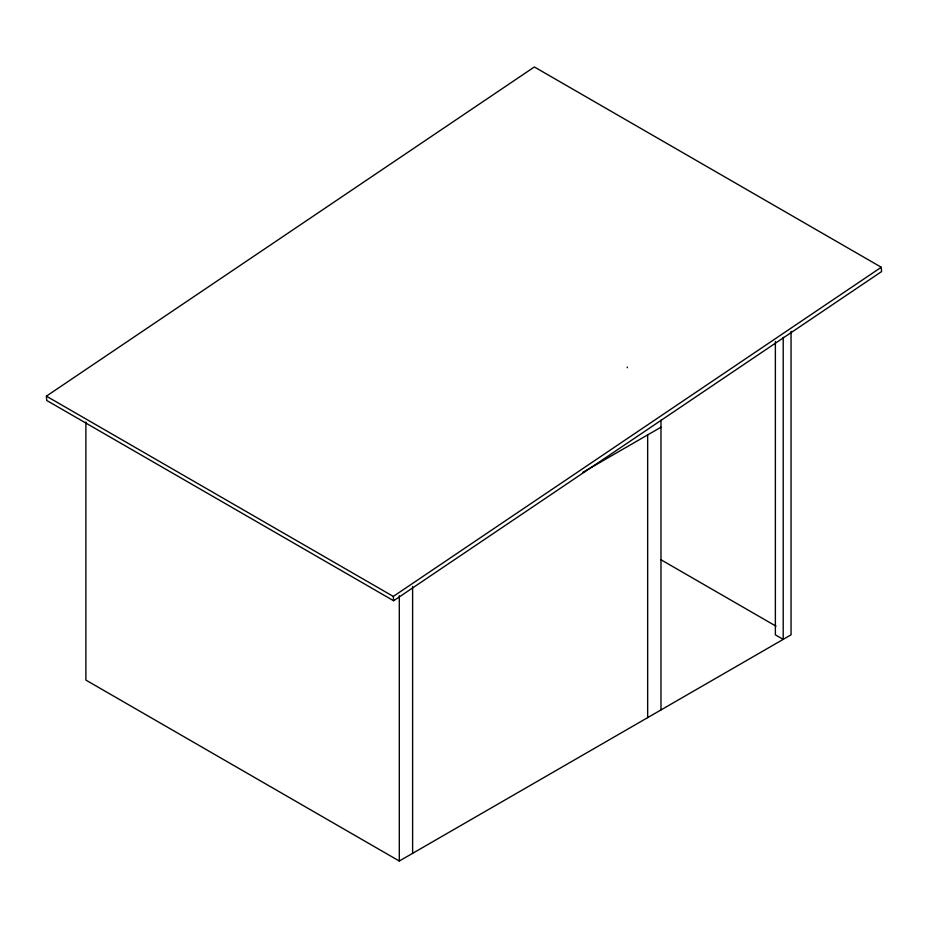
<?xml version="1.0" encoding="UTF-8"?>
<svg xmlns="http://www.w3.org/2000/svg" width="928" height="928" viewBox="0 0 928 928"><rect width="100%" height="100%" fill="white"/><g stroke="black" fill="none" stroke-linecap="round" stroke-linejoin="round"><path stroke-width="1.39" d="M46.4 396.152L534.366 66.967L881.275 267.252L881.6 271.568L393.634 600.752L46.725 400.467L46.4 396.152L393.298 596.437L393.634 600.752M393.298 596.437L881.275 267.252M582.645 472.445L660.98 427.216M85.886 422.008L85.886 680.085L399.295 861.033L791.05 634.845L791.05 331.377M660.666 559.572L776.005 626.168M783.209 337.351L783.209 639.369L775.379 634.845L775.379 341.492M660.98 420.14L660.98 709.943M647.663 434.907L647.663 717.634M627.293 367.047L627.293 367.732M412.612 586.566L412.612 853.342M399.295 595.695L399.295 861.033"/></g></svg>
